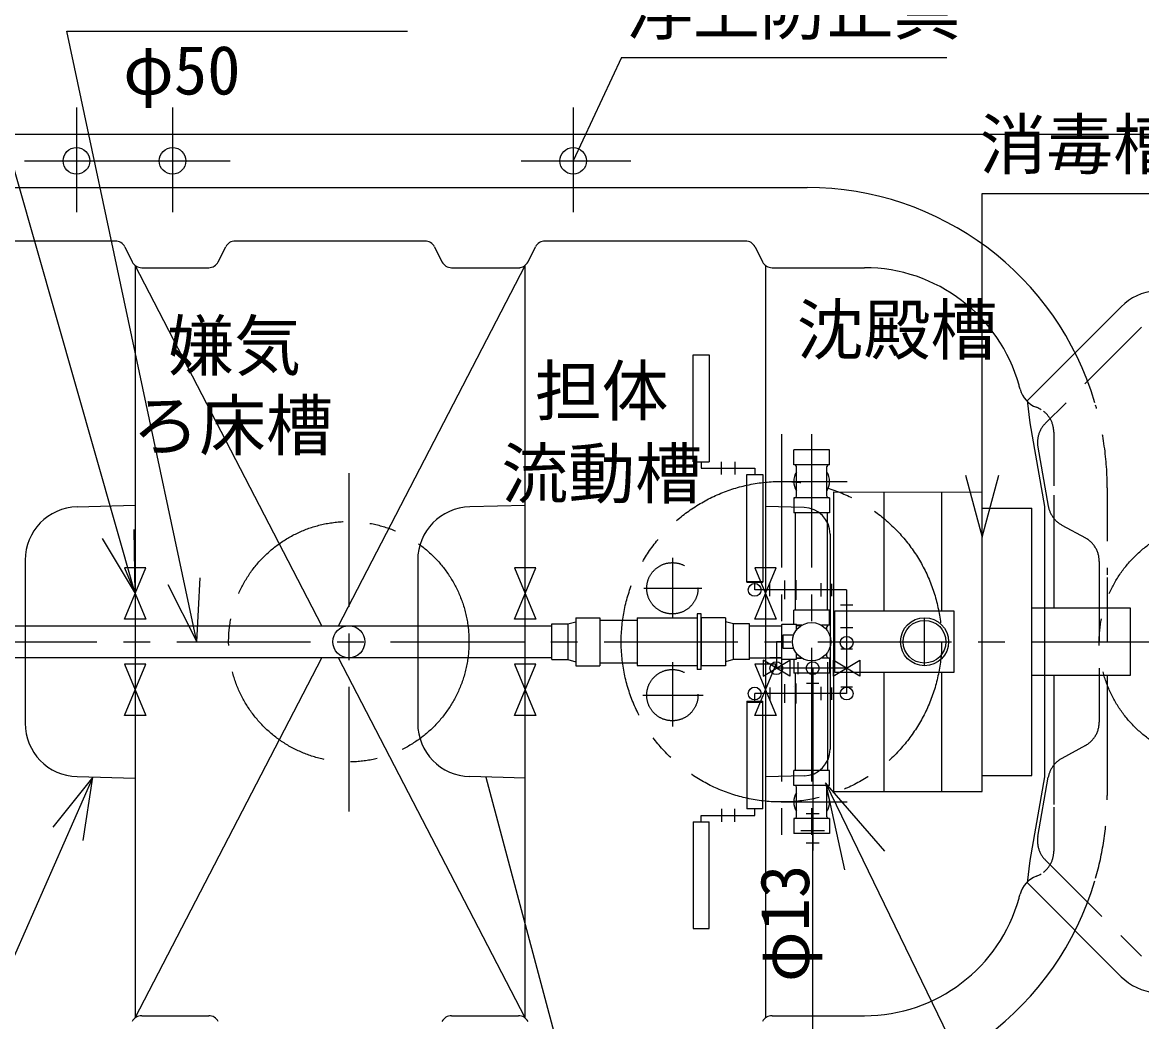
# Model space of a CAD drawing. Units: millimetres, scale not verified. Extents: x -14850 to 14850, y -10500 to 10500.
# Drawn here: x -9693 to -7597, y 435 to 2305 of the extents above; entities that cross this region are included whole.
import ezdxf
from ezdxf.enums import TextEntityAlignment as Align

# ---------------------------------------------------------------- set-up
doc = ezdxf.new("R2010")
doc.units = ezdxf.units.MM
doc.header["$LTSCALE"] = 50
for name, pattern in [('CHAIN1', [8, 5, -1, 1, -1]), ('DASHED2', [3, 2, -1]), ('DASHED3', [4, 3, -1]), ('LONG_DASHED1', [7, 6, -1])]:
    doc.linetypes.add(name, pattern=pattern)
for name, color, linetype, lineweight in [('0-0_機器', 3, 'Continuous', 25), ('0-1_空気管', 3, 'Continuous', 25), ('0-3_文字', 5, 'Continuous', 25)]:
    doc.layers.add(name, color=color, linetype=linetype, lineweight=lineweight)
doc.styles.add('ＭＳ ゴシック', font='')
doc.styles.get('ＭＳ ゴシック').set_extended_font_data('MS Gothic')

msp = doc.modelspace()

# ---------------------------------------------------------------- linework, layer by layer
at = {"layer": '0-0_機器', "color": 2}
msp.add_lwpolyline([(-10561.73, 2095.81), (-7011.73, 2095.81), (-7011.73, 195.81), (-10561.73, 195.81)], dxfattribs=at)
at = {"layer": '0-1_空気管'}
for p, q in [((-9481.73, 1235.81), (-9782.27, 2288.91)), ((-9366.28, 1145.81), (-9609.54, 2288.91)), ((-9609.54, 2288.91), (-8971.7, 2288.91)), ((-9992.64, 1995.81), (-8223.73, 1995.81)), ((-7895.95, 865.65), (-7895.95, 1984.59)), ((-7895.95, 1984.59), (-7511.67, 1984.59)), ((-9519.09, 1895.81), (-9992.64, 1895.81)), ((-8939.09, 1895.81), (-9294.37, 1895.81)), ((-8339.09, 1895.81), (-8714.37, 1895.81)), ((-9501.2, 1884.75), (-9487.26, 1856.86)), ((-9326.2, 1856.86), (-9312.26, 1884.75)), ((-8921.2, 1884.75), (-8907.26, 1856.86)), ((-8746.2, 1856.86), (-8732.26, 1884.75)), ((-8321.2, 1884.75), (-8307.26, 1856.86)), ((-9481.73, 1850.08), (-9481.73, 441.53)), ((-9132.28, 1175.81), (-9481.73, 1850.08)), ((-9469.37, 1845.81), (-9344.09, 1845.81)), ((-9101.18, 1175.81), (-8751.73, 1850.08)), ((-8889.37, 1845.81), (-8760.76, 1845.81)), ((-8751.73, 441.53), (-8751.73, 1850.08)), ((-8301.73, 1850.08), (-8301.73, 441.53)), ((-8289.37, 1845.81), (-8116.05, 1845.81)), ((-8436.73, 1482.81), (-8436.73, 1682.81)), ((-8436.73, 1682.81), (-8406.73, 1682.81)), ((-8406.73, 1682.81), (-8406.73, 1482.81)), ((-8181.73, 1504.81), (-8248.73, 1504.81)), ((-8248.73, 1476.71), (-8248.73, 1504.81)), ((-8181.73, 1476.71), (-8181.73, 1504.81)), ((-8436.73, 1482.81), (-8406.73, 1482.81)), ((-8421.73, 1482.81), (-8421.73, 1470.81)), ((-8421.73, 1470.81), (-8321.73, 1470.81)), ((-8384.23, 1458.81), (-8384.23, 1482.81)), ((-8359.23, 1482.81), (-8359.23, 1458.81)), ((-8321.73, 1470.81), (-8321.73, 1458.81)), ((-8181.73, 1476.71), (-8248.73, 1476.71)), ((-8243.83, 1418), (-8243.83, 1473.61)), ((-8186.63, 1418), (-8186.63, 1473.61)), ((-8336.73, 1257.31), (-8336.73, 1458.81)), ((-8336.73, 1458.81), (-8306.73, 1458.81)), ((-8306.73, 1458.81), (-8306.73, 1257.31)), ((-8173.7, 1426.28), (-7895.95, 1425.96)), ((-8173.7, 865.34), (-8173.7, 1426.28)), ((-8079.69, 1203.31), (-8079.69, 1426.17)), ((-7972.29, 1426.05), (-7972.29, 1203.31)), ((-8248.73, 1414.9), (-8248.73, 1386.81)), ((-8181.73, 1414.9), (-8248.73, 1414.9)), ((-8181.73, 1414.9), (-8181.73, 1386.81)), ((-7761.73, 1420.03), (-7761.73, 1208.31)), ((-9590.35, 1398.36), (-9481.73, 1401.2)), ((-8751.73, 1401.07), (-8855.35, 1398.36)), ((-8229.42, 1397.08), (-8301.73, 1398.98)), ((-8181.73, 1386.81), (-8248.73, 1386.81)), ((-8245.23, 1204.81), (-8245.23, 1386.81)), ((-8185.23, 1204.81), (-8185.23, 1386.81)), ((-7895.95, 1395.96), (-7802.79, 1395.96)), ((-7802.79, 895.65), (-7802.79, 1395.96)), ((-8180.73, 1347.1), (-8180.73, 944.51)), ((-9687.73, 1298.39), (-9687.73, 993.22)), ((-8952.73, 1298.39), (-8952.73, 993.22)), ((-8336.73, 1258.81), (-8306.73, 1258.81)), ((-8265.73, 1260.31), (-8265.73, 1225.31)), ((-8244.73, 1261.31), (-8244.73, 1224.31)), ((-7661.73, 1265.9), (-7661.73, 1145.81)), ((-8336.73, 1257.31), (-8306.73, 1257.31)), ((-8321.73, 1242.81), (-8321.73, 1257.31)), ((-8149.73, 1242.81), (-8321.73, 1242.81)), ((-8293.67, 1231.31), (-8293.67, 1254.31)), ((-8197.73, 1255.31), (-8197.73, 1230.31)), ((-8177.73, 1254.31), (-8177.73, 1231.31)), ((-8149.73, 1242.81), (-8149.73, 1048.81)), ((-8421.73, 1093.81), (-8421.73, 1197.81)), ((-8181.73, 1204.81), (-8248.73, 1204.81)), ((-8248.73, 1178.56), (-8248.73, 1204.81)), ((-8181.73, 1176.71), (-8181.73, 1204.81)), ((-8171.7, 1088.31), (-8171.7, 1203.31)), ((-8171.7, 1203.31), (-7948.7, 1203.31)), ((-8161.23, 1214.81), (-8138.23, 1214.81)), ((-7948.7, 1203.31), (-7948.7, 1088.31)), ((-7617.98, 1208.31), (-7802.79, 1208.31)), ((-7617.98, 1083.31), (-7617.98, 1208.31)), ((-10089.73, 1175.81), (-8701.73, 1175.81)), ((-8701.73, 1112.31), (-8701.73, 1179.31)), ((-8671.73, 1179.31), (-8671.73, 1112.31)), ((-8656.73, 1190.81), (-8611.73, 1190.81)), ((-8656.73, 1190.81), (-8656.73, 1100.81)), ((-8611.73, 1190.81), (-8611.73, 1100.81)), ((-8541.73, 1185.81), (-8611.73, 1185.81)), ((-8541.73, 1190.31), (-8429.23, 1190.31)), ((-8541.73, 1190.31), (-8541.73, 1101.31)), ((-8376.73, 1190.81), (-8421.73, 1190.81)), ((-8376.73, 1190.81), (-8376.73, 1100.81)), ((-8361.73, 1112.31), (-8361.73, 1179.31)), ((-8331.73, 1112.31), (-8331.73, 1179.31)), ((-8331.73, 1175.81), (-8271.23, 1175.81)), ((-8271.23, 1113.06), (-8271.23, 1178.26)), ((-8270.93, 1178.56), (-8243.73, 1178.56)), ((-8243.73, 1167.62), (-8243.73, 1178.56)), ((-8233.48, 1176.71), (-8243.73, 1176.71)), ((-8243.73, 1176.31), (-8234.15, 1176.31)), ((-8181.73, 1176.71), (-8196.98, 1176.71)), ((-8186.63, 1167.48), (-8186.63, 1173.61)), ((-8138.23, 1171.81), (-8161.23, 1171.81)), ((-8281.23, 1145.81), (-8281.23, 1096.31)), ((-8269.23, 1145.81), (-8281.23, 1145.81)), ((-8138.73, 1131.81), (-8160.73, 1131.81)), ((-8701.73, 1115.81), (-10089.73, 1115.81)), ((-9481.73, 441.53), (-9132.28, 1115.81)), ((-8751.73, 441.53), (-9101.18, 1115.81)), ((-8331.73, 1115.81), (-8271.23, 1115.81)), ((-8271.23, 1115.34), (-8293.23, 1115.34)), ((-8248.73, 1113.06), (-8248.73, 1086.81)), ((-8243.73, 1115.31), (-8234.15, 1115.31)), ((-8233.48, 1114.9), (-8243.73, 1114.9)), ((-8181.73, 1114.9), (-8196.98, 1114.9)), ((-8186.63, 1118), (-8186.63, 1124.13)), ((-8181.73, 1114.9), (-8181.73, 1086.81)), ((-8656.73, 1100.81), (-8611.73, 1100.81)), ((-8541.73, 1105.81), (-8611.73, 1105.81)), ((-8541.73, 1101.31), (-8429.23, 1101.31)), ((-8421.73, 1093.81), (-8429.23, 1093.81)), ((-8376.73, 1100.81), (-8421.73, 1100.81)), ((-8149.73, 1096.31), (-8281.23, 1096.31)), ((-8241.23, 1107.81), (-8241.23, 1084.81)), ((-8213.23, 1096.31), (-8213.23, 754.85)), ((-8185.23, 1107.81), (-8185.23, 904.81)), ((-8181.73, 1086.81), (-8248.73, 1086.81)), ((-8245.23, 904.81), (-8245.23, 1086.81)), ((-7948.7, 1088.31), (-8171.7, 1088.31)), ((-8079.69, 865.44), (-8079.69, 1088.31)), ((-7972.29, 1088.31), (-7972.29, 865.57)), ((-7802.79, 1083.31), (-7617.98, 1083.31)), ((-7761.73, 1083.31), (-7761.73, 840.9)), ((-7661.73, 1083.31), (-7661.73, 857.81)), ((-8149.73, 1048.81), (-8321.73, 1048.81)), ((-8321.73, 1034.31), (-8321.73, 1048.81)), ((-8293.67, 1060.31), (-8293.67, 1037.31)), ((-8265.73, 1066.31), (-8265.73, 1031.31)), ((-8248.85, 1061.33), (-8248.84, 1061.31)), ((-8244.73, 1067.31), (-8244.73, 1030.31)), ((-8224.73, 1068.31), (-8201.73, 1068.31)), ((-8197.73, 1061.31), (-8197.73, 1036.31)), ((-8177.73, 1060.31), (-8177.73, 1037.31)), ((-8138.73, 1060.81), (-8160.73, 1060.81)), ((-8336.73, 1034.31), (-8336.73, 832.81)), ((-8336.73, 1034.31), (-8306.73, 1034.31)), ((-8336.73, 1032.81), (-8306.73, 1032.81)), ((-8306.73, 832.81), (-8306.73, 1034.31)), ((-8181.73, 904.81), (-8248.73, 904.81)), ((-8248.73, 876.71), (-8248.73, 904.81)), ((-8181.73, 876.71), (-8181.73, 904.81)), ((-9590.35, 893.26), (-9481.73, 890.41)), ((-8751.73, 890.54), (-8855.35, 893.26)), ((-8825.27, 892.47), (-8519.83, -247.67)), ((-8229.42, 894.53), (-8301.73, 892.64)), ((-8189.19, 881.42), (-8153.45, 718.98)), ((-8078.33, 753.86), (-8189.19, 881.42)), ((-8189.19, 881.42), (-7778.4, 35.94)), ((-7895.95, 895.65), (-7802.79, 895.65)), ((-8181.73, 876.71), (-8248.73, 876.71)), ((-8243.83, 818), (-8243.83, 873.61)), ((-8186.63, 818), (-8186.63, 873.61)), ((-8173.7, 865.34), (-7895.95, 865.65)), ((-8421.73, 808.81), (-8421.73, 820.81)), ((-8421.73, 820.81), (-8321.73, 820.81)), ((-8384.23, 832.81), (-8384.23, 808.81)), ((-8359.23, 808.81), (-8359.23, 832.81)), ((-8306.73, 832.81), (-8336.73, 832.81)), ((-8321.73, 820.81), (-8321.73, 832.81)), ((-8225.23, 824.46), (-8201.23, 824.46)), ((-8436.73, 808.81), (-8436.73, 608.81)), ((-8436.73, 808.81), (-8406.73, 808.81)), ((-8406.73, 608.81), (-8406.73, 808.81)), ((-8248.73, 814.9), (-8248.73, 786.81)), ((-8181.73, 814.9), (-8248.73, 814.9)), ((-8181.73, 814.9), (-8181.73, 786.81)), ((-8181.73, 786.81), (-8248.73, 786.81)), ((-8235.23, 792.46), (-8191.23, 792.46)), ((-8225.23, 769.46), (-8201.23, 769.46)), ((-8436.73, 608.81), (-8406.73, 608.81)), ((-9469.37, 445.81), (-9344.09, 445.81)), ((-8889.37, 445.81), (-8764.09, 445.81)), ((-8289.37, 445.81), (-8116.05, 445.81))]:
    msp.add_line(p, q, dxfattribs=at)
at = {"layer": '0-1_空気管', "color": 4}
for q in [(-8661.73, 2045.81), (-7962.06, 2239.54)]:
    msp.add_line((-8570.94, 2239.54), q, dxfattribs=at)
at = {"layer": '0-1_空気管', "linetype": 'DASHED3'}
for p, q in [((-7597.37, 1734.57), (-7777.72, 1554.21)), ((-7791.61, 1510.17), (-7772.08, 1399.43)), ((-7746.88, 1364.27), (-7702.69, 1340.04)), ((-7676.73, 1296.2), (-7676.73, 995.41)), ((-7702.69, 951.57), (-7746.88, 927.34)), ((-7791.61, 781.44), (-7772.08, 892.18)), ((-7777.72, 737.4), (-7597.37, 557.05))]:
    msp.add_line(p, q, dxfattribs=at)
at = {"layer": '0-1_空気管', "linetype": 'CHAIN1'}
for p, q in [((-8271.73, 1534.42), (-8271.73, 754.85)), ((-8215.23, 1534.42), (-8215.23, 754.85)), ((-9081.73, 1461.17), (-9081.73, 828.1)), ((-8271.96, 1445.81), (-8148.75, 1445.81)), ((-8475.94, 1302.81), (-8475.94, 1189.1)), ((-8529.49, 1245.81), (-8420.46, 1245.81)), ((-8003.7, 1100.81), (-8003.7, 1190.81)), ((-10603.61, 1145.81), (-7054.83, 1145.81)), ((-8475.94, 1107.5), (-8475.94, 986.81)), ((-8531.5, 1045.81), (-8418.46, 1045.81)), ((-8271.96, 845.81), (-8148.75, 845.81))]:
    msp.add_line(p, q, dxfattribs=at)
at = {"layer": '0-1_空気管', "linetype": 'DASHED2'}
for p, q in [((-7761.73, 1537.73), (-7761.73, 1425.03)), ((-7661.73, 1433.81), (-7661.73, 1270.9)), ((-7761.73, 835.9), (-7761.73, 753.88))]:
    msp.add_line(p, q, dxfattribs=at)
at = {"layer": '0-1_空気管', "linetype": 'LONG_DASHED1'}
for p, q in [((-8321.73, 1258.81), (-8321.73, 1257.31)), ((-8421.73, 1190.81), (-8421.73, 1100.81)), ((-8213.23, 897.99), (-8213.23, 769.46))]:
    msp.add_line(p, q, dxfattribs=at)
at = {"layer": '0-1_空気管', "color": 6}
msp.add_line((-8213.23, 345.81), (-8213.23, 792.46), dxfattribs=at)
at = {"layer": '0-1_空気管'}
for points in [[(-7778.69, 1398.82), (-7806.29, 1555.35), (-7810.91, 1597.39), (-7635.55, 1772.75)], [(-7927.01, 1457.68), (-7895.95, 1341.77), (-7864.89, 1457.68)], [(-7635.55, 518.86), (-7810.91, 694.22), (-7806.29, 736.26), (-7778.69, 892.79), (-7778.69, 1398.82)], [(-9543.4, 1338.75), (-9481.73, 1235.81), (-9483.67, 1355.79)], [(-9420.63, 1252.79), (-9366.28, 1145.81), (-9359.85, 1265.63)], [(-8421.73, 1197.81), (-8429.23, 1197.81), (-8429.23, 1093.81)], [(-8701.73, 1179.31), (-8671.73, 1179.31), (-8656.73, 1183.31)], [(-8331.73, 1179.31), (-8361.73, 1179.31), (-8376.73, 1183.31)], [(-8249.05, 1157.81), (-8269.23, 1157.81), (-8269.23, 1133.81), (-8249.05, 1133.81)], [(-8701.73, 1112.31), (-8671.73, 1112.31), (-8656.73, 1108.31)], [(-8331.73, 1112.31), (-8361.73, 1112.31), (-8376.73, 1108.31)], [(-8271.23, 1113.06), (-8243.73, 1113.06), (-8243.73, 1123.99)], [(-9560.9, 892.49), (-9941.84, 27.66), (-10535.36, 27.66)], [(-9579.2, 773.89), (-9560.9, 892.49), (-9636.05, 798.93)]]:
    msp.add_lwpolyline(points, dxfattribs=at)
for points in [[(-9461.73, 1283.81), (-9501.73, 1283.81), (-9461.73, 1187.81), (-9501.73, 1187.81)], [(-8731.73, 1283.81), (-8771.73, 1283.81), (-8731.73, 1187.81), (-8771.73, 1187.81)], [(-8281.73, 1283.81), (-8321.73, 1283.81), (-8281.73, 1187.81), (-8321.73, 1187.81)], [(-8256.23, 1081.31), (-8306.23, 1111.31), (-8306.23, 1081.31), (-8256.23, 1111.31)], [(-8124.73, 1081.31), (-8174.73, 1111.31), (-8174.73, 1081.31), (-8124.73, 1111.31)], [(-9461.73, 1103.81), (-9501.73, 1103.81), (-9461.73, 1007.81), (-9501.73, 1007.81)], [(-8731.73, 1103.81), (-8771.73, 1103.81), (-8731.73, 1007.81), (-8771.73, 1007.81)], [(-8281.73, 1103.81), (-8321.73, 1103.81), (-8281.73, 1007.81), (-8321.73, 1007.81)]]:
    msp.add_lwpolyline(points, close=True, dxfattribs=at)
at = {"layer": '0-1_空気管', "linetype": 'CHAIN1'}
for centre, radius in [((-8271.73, 1145.81), 300), ((-9081.73, 1145.81), 225), ((-7451.73, 1145.81), 225), ((-8475.94, 1245.81), 48), ((-8475.94, 1045.81), 48)]:
    msp.add_circle(centre, radius, dxfattribs=at)
at = {"layer": '0-1_空気管'}
for centre, radius in [((-8321.73, 1242.81), 12), ((-9081.73, 1145.81), 30), ((-8215.23, 1145.81), 35.89), ((-8003.7, 1145.81), 45), ((-8003.7, 1145.81), 40), ((-8149.73, 1143.81), 12), ((-8281.23, 1096.31), 12), ((-8213.23, 1096.31), 12), ((-8321.73, 1048.81), 12), ((-8149.73, 1048.81), 12)]:
    msp.add_circle(centre, radius, dxfattribs=at)
for centre, radius, start, end in [((-8223.73, 1433.81), 562, 16.47684, 90), ((-9519.09, 1875.81), 20, 26.56505, 90), ((-9294.37, 1875.81), 20, 90, 153.43494), ((-8939.09, 1875.81), 20, 26.56505, 90), ((-8714.37, 1875.81), 20, 90, 153.43494), ((-8339.09, 1875.81), 20, 26.56505, 90), ((-9469.37, 1865.81), 20, 206.56503, 270), ((-9344.09, 1865.81), 20, 270, 333.43494), ((-8889.37, 1865.81), 20, 206.56503, 270), ((-8764.09, 1865.81), 20, 270, 333.43494), ((-8289.37, 1865.81), 20, 206.56503, 270), ((-8116.05, 1545.81), 300, 15.466, 90), ((-7562.01, 1699.21), 104, 95.38419, 135), ((-9561.73, 1145.81), 1800, 15.21593, 15.466), ((-7776.58, 1631.35), 50, 195.21593, 249.42366), ((-7811.73, 1537.73), 50, 57.96397, 69.42366), ((-8246.93, 1473.61), 3.1, 0, 90), ((-8183.53, 1473.61), 3.1, 90, 180), ((-8215.23, 1445.81), 33.5, 148.62476, 211.37523), ((-8215.23, 1445.81), 33.5, 328.62476, 31.37523), ((-8246.93, 1418), 3.1, 270, 0), ((-8183.53, 1418), 3.1, 180, 270), ((-9587.73, 1298.39), 100, 91.5, 180), ((-8852.73, 1298.39), 100, 91.5, 180), ((-8230.73, 1347.1), 50, 0, 88.49998), ((-8270.93, 1178.26), 0.3, 90, 180), ((-8183.53, 1173.61), 3.1, 90, 180), ((-8183.53, 1118), 3.1, 180, 270), ((-9587.73, 993.22), 100, 180, 268.5), ((-8852.73, 993.22), 100, 180, 268.5), ((-8230.73, 944.51), 50, 271.5, 0), ((-8215.23, 845.81), 33.5, 148.62476, 211.37523), ((-8246.93, 873.61), 3.1, 0, 90), ((-8183.53, 873.61), 3.1, 90, 180), ((-8215.23, 845.81), 33.5, 328.62476, 31.37523), ((-8223.73, 857.81), 562, 359.18433, 0), ((-8246.93, 818), 3.1, 270, 0), ((-8183.53, 818), 3.1, 180, 270), ((-8223.73, 857.81), 562, 270, 343.52315), ((-7776.58, 660.26), 50, 110.57632, 164.78406), ((-7811.73, 753.88), 50, 290.57632, 302.03601), ((-9561.73, 1145.81), 1800, 344.53398, 344.78406), ((-8116.05, 745.81), 300, 270, 344.53398), ((-7562.01, 592.4), 104, 225, 264.6158), ((-9469.37, 425.81), 20, 90, 153.43494), ((-9344.09, 425.81), 20, 26.56505, 90), ((-8889.37, 425.81), 20, 90, 153.43494), ((-8764.09, 425.81), 20, 26.56505, 90), ((-8289.37, 425.81), 20, 90, 153.43494)]:
    msp.add_arc(centre, radius, start, end, dxfattribs=at)
at = {"layer": '0-1_空気管', "linetype": 'DASHED2'}
for centre, radius, start, end in [((-7811.73, 1537.73), 50, 0, 52.23917), ((-8223.73, 1433.81), 562, 0, 15.9671), ((-8223.73, 857.81), 562, 344.03288, 358.67459), ((-7811.73, 753.88), 50, 307.76082, 0)]:
    msp.add_arc(centre, radius, start, end, dxfattribs=at)
at = {"layer": '0-1_空気管', "linetype": 'DASHED3'}
for centre, start, end in [((-7742.37, 1518.86), 135, 190), ((-7722.84, 1408.11), 190, 241.2621), ((-7726.73, 1296.2), 0, 61.2621), ((-7726.73, 995.41), 298.73788, 0), ((-7722.84, 883.5), 118.73788, 170), ((-7742.37, 772.76), 170, 225)]:
    msp.add_arc(centre, 50, start, end, dxfattribs=at)
at = {"layer": '0-3_文字', "color": 7}
for p, q in [((-9591.73, 2146.01), (-9591.73, 1949.53)), ((-9411.73, 2146.01), (-9411.73, 1949.53)), ((-8661.73, 2146.01), (-8661.73, 1949.53)), ((-9689.05, 2045.81), (-9303.91, 2045.81)), ((-8759.05, 2045.81), (-8553.91, 2045.81))]:
    msp.add_line(p, q, dxfattribs=at)
for centre in [(-9591.73, 2045.81), (-9411.73, 2045.81), (-8661.73, 2045.81)]:
    msp.add_circle(centre, 25, dxfattribs=at)

# ---------------------------------------------------------------- texts
at = {"layer": '0-1_空気管', "color": 4, "style": 'ＭＳ ゴシック'}
for s, p in [('φ50', (-9504.23, 2142.48)), ('消毒槽', (-7901.08, 2003.23)), ('沈殿槽', (-8243.14, 1656.33)), ('嫌気', (-9421.6, 1626.48)), ('担体', (-8733.52, 1541.94)), ('ろ床槽', (-9487.16, 1477.26)), ('流動槽', (-8796.04, 1387.21))]:
    msp.add_text(s, height=91.79, dxfattribs=at).set_placement(p, align=Align.BOTTOM_LEFT)
msp.add_text('φ13', height=91.79, rotation=90, dxfattribs=at).set_placement((-8192.29, 508.8), align=Align.BOTTOM_LEFT)
at = {"layer": '0-3_文字', "color": 4, "style": 'ＭＳ ゴシック'}
msp.add_text('浮上防止具', height=91.79, dxfattribs=at).set_placement((-8562.52, 2255.14), align=Align.BOTTOM_LEFT)

doc.saveas('drawing.dxf')
